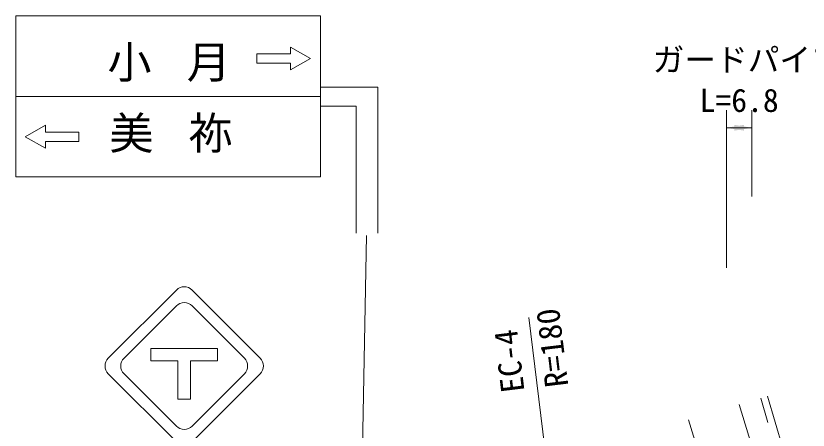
# Model space of a CAD drawing. Units: millimetres, scale not verified. Extents: x 40000 to 680000, y 20000 to 380000.
# Drawn here: x 203662 to 248664, y 315923 to 339433 of the extents above; entities that cross this region are included whole.
import ezdxf
from ezdxf.enums import TextEntityAlignment as Align

# ---------------------------------------------------------------- set-up
doc = ezdxf.new("R2010")
doc.units = ezdxf.units.MM
doc.header["$LTSCALE"] = 1000
for name, color, linetype, lineweight in [('M-BGD', 7, 'Continuous', 13), ('M-STR-HTXT', 7, 'Continuous', 13), ('M-STR-STRC', 7, 'Continuous', 13)]:
    doc.layers.add(name, color=color, linetype=linetype, lineweight=lineweight)
doc.styles.add('ＭＳ ゴシック', font='')
doc.styles.get('ＭＳ ゴシック').set_extended_font_data('MS Gothic')

# ---------------------------------------------------------------- blocks, each defined once
blk = doc.blocks.new('filled_arrow')
at = {"color": 0, "linetype": 'Continuous', "lineweight": -2}
blk.add_solid([(7.5, 1.25), (0, 0), (7.5, -1.25)], dxfattribs=at)

msp = doc.modelspace()

# ---------------------------------------------------------------- linework, layer by layer
at = {"layer": 'M-BGD'}
for p, q in [((245968, 317737), (246375, 316366)), ((246351, 317853), (256413, 283927)), ((244752, 317370), (245558, 314718)), ((241870, 316500), (246856, 300122))]:
    msp.add_line(p, q, dxfattribs=at)
at = {"layer": 'M-STR-HTXT'}
for p, q in [((244025, 325127), (244025, 334084)), ((245469, 329173), (245469, 334084)), ((244025, 333084), (245469, 333084)), ((238367, 276397), (232805, 322317))]:
    msp.add_line(p, q, dxfattribs=at)
at = {"layer": 'M-STR-STRC'}
for p, q in [((203662, 339433), (203662, 330291)), ((203662, 339433), (220957, 339433)), ((220957, 339433), (220957, 330291)), ((219263, 337280), (219263, 337661)), ((219263, 337661), (220406, 337014)), ((217359, 337280), (219263, 337280)), ((217359, 336747), (217359, 337280)), ((219263, 336747), (217359, 336747)), ((220406, 337014), (219263, 336366)), ((219263, 336366), (219263, 336747)), ((224221, 335395), (220957, 335395)), ((224221, 335395), (224221, 327093)), ((203662, 334862), (220957, 334862)), ((220957, 334307), (222999, 334307)), ((222999, 327093), (222999, 334307)), ((204195, 332574), (205338, 333222)), ((205338, 333222), (205338, 332841)), ((205338, 331927), (204195, 332574)), ((205338, 332841), (207242, 332841)), ((207242, 332841), (207242, 332308)), ((207242, 332308), (205338, 332308)), ((205338, 332308), (205338, 331927)), ((203662, 330291), (220957, 330291)), ((222672, 278974), (223574, 326978)), ((212779, 323873), (208915, 320009)), ((213670, 323873), (217535, 320009)), ((209806, 320009), (212779, 322982)), ((213670, 322982), (216644, 320009)), ((215115, 320554), (211335, 320554)), ((211335, 320554), (211335, 319848)), ((215115, 319848), (215115, 320554)), ((212872, 319848), (211335, 319848)), ((212872, 317681), (212872, 319848)), ((213578, 319848), (215115, 319848)), ((213578, 317681), (213578, 319848)), ((208915, 319118), (212779, 315253)), ((209806, 319118), (212779, 316144)), ((217535, 319118), (213670, 315253)), ((213670, 316144), (216644, 319118)), ((212872, 317681), (213578, 317681))]:
    msp.add_line(p, q, dxfattribs=at)
for centre, start, end in [((213225, 323428), 45, 135), ((213225, 322537), 44.9999, 135), ((209360, 319563), 135, 225), ((210251, 319563), 135, 225), ((216198, 319563), 315.0001, 44.9998), ((217089, 319563), 315, 45), ((213225, 316589), 225, 315.0001)]:
    msp.add_arc(centre, 630, start, end, dxfattribs=at)

# ---------------------------------------------------------------- block references
at = {"layer": 'M-STR-HTXT', "xscale": 133, "yscale": 133}
msp.add_blockref('filled_arrow', (244025, 333084), dxfattribs=at)
at = {"layer": 'M-STR-HTXT', "xscale": 133, "yscale": 133, "rotation": 180}
msp.add_blockref('filled_arrow', (245469, 333084), dxfattribs=at)

# ---------------------------------------------------------------- texts
at = {"layer": 'M-STR-HTXT', "style": 'ＭＳ ゴシック'}
msp.add_text('ガードパイプ', height=1320, dxfattribs=at).set_placement((239829, 336942), align=Align.MIDDLE_LEFT)
msp.add_text('L=6.8', height=1320, dxfattribs=at).set_placement((244747, 333584), align=Align.BOTTOM_CENTER)
for s, rotation, p in [('R=180', 96.907, (235439, 318488)), ('EC-4', 96.908, (232948, 318187))]:
    msp.add_text(s, height=1320, rotation=rotation, dxfattribs=at).set_placement(p, align=Align.BOTTOM_LEFT)
at = {"layer": 'M-STR-STRC', "char_height": 1833, "attachment_point": 7, "style": 'ＭＳ ゴシック'}
for s, insert in [('\\T1.8;小月', (208866, 335688)), ('\\T1.8;美祢', (208978, 331658))]:
    msp.add_mtext(s, dxfattribs=dict(at, insert=insert))

doc.saveas('drawing.dxf')
